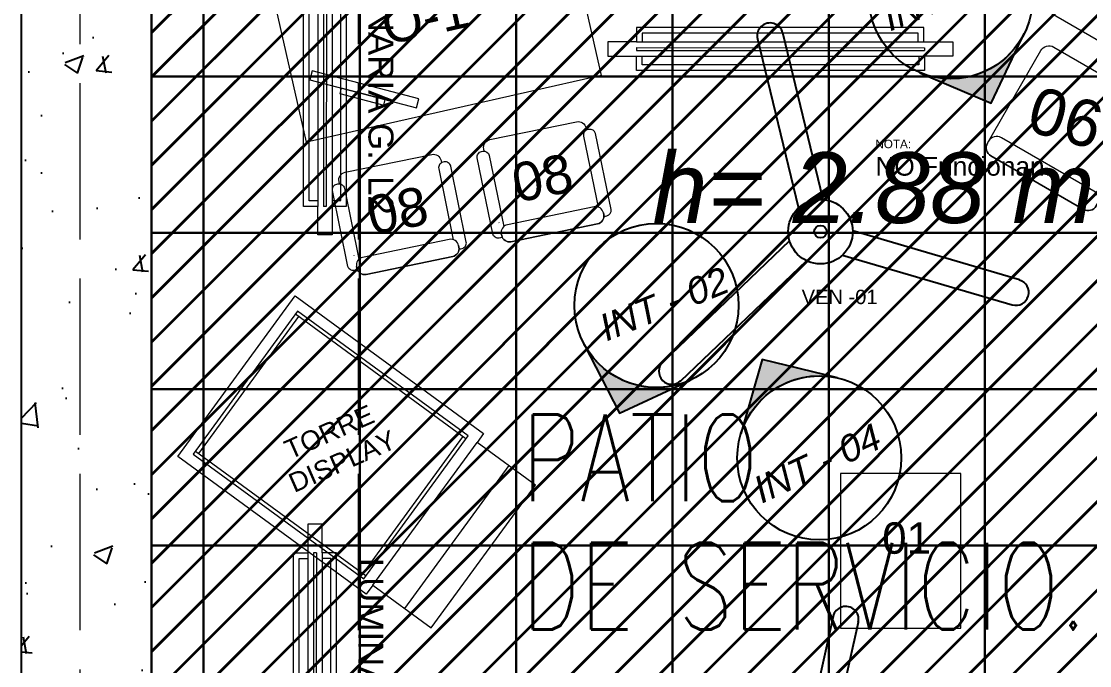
# Model space of a CAD drawing. Header units: millimetres. Extents: x 10930 to 21977, y 3784 to 7635.
# Drawn here: x 10966.109 to 10970.211, y 3819.909 to 3822.382 of the extents above; entities that cross this region are included whole.
import ezdxf

# ---------------------------------------------------------------- set-up
doc = ezdxf.new("R2010")
doc.units = ezdxf.units.MM
doc.linetypes.add('ACAD_ISO02W100', pattern=[15, 12, -3])
for name, color, linetype, lineweight in [('COTAS', 161, 'ACAD_ISO02W100', 20), ('INFORMACION DE AREAS', 252, 'Continuous', 18), ('LUMINARIAS', 3, 'Continuous', 18), ('MUEBLES', 251, 'Continuous', 18), ('PLAFON', 151, 'Continuous', 25)]:
    doc.layers.add(name, color=color, linetype=linetype, lineweight=lineweight)
for name, color, linetype in [('HVAC', 170, 'Continuous'), ('IMAGENES', 191, 'Continuous'), ('MEDIDAS.', 75, 'Continuous'), ('MUROS - ARQ.', 251, 'Continuous'), ('MUROS ACABADO.', 201, 'Continuous'), ('PISO PATIO PUBLICO', 142, 'Continuous')]:
    doc.layers.add(name, color=color, linetype=linetype)
doc.styles.add('ROMANS', font='romans.shx', dxfattribs={"width": 0.75})
doc.styles.get("Standard").update_dxf_attribs({"font": 'arial.ttf'})

# ---------------------------------------------------------------- blocks, each defined once
blk = doc.blocks.new('muebles dentro del edificio')
at = {"layer": 'MUEBLES', "color": 142}
for points in [[(10970.26227355932, 3822.882929549297), (10970.84835188945, 3822.544557067629), (10970.5945725282, 3822.104998320031), (10970.00849419807, 3822.4433708017)], [(10968.33535740948, 3822.17348592491), (10967.20338043996, 3821.91791720895), (10967.07559608198, 3822.483905693711), (10968.2075730515, 3822.739474409671)], [(10967.63496081841, 3822.084020467677), (10967.22538638075, 3822.191500627908), (10967.21639382028, 3822.157232695214), (10967.62596825794, 3822.049752534985)], [(10967.50531809456, 3822.081413443723), (10967.33704398366, 3822.125571786476), (10967.33157160166, 3822.104718191002), (10967.49984571256, 3822.060559848248)], [(10969.71595300507, 3820.64570938456), (10969.2534528586, 3820.64570938456), (10969.2534528586, 3820.053098139792), (10969.71595300507, 3820.053098139792)]]:
    blk.add_lwpolyline(points, close=True, dxfattribs=at)
for points in [[(10969.81828763419, 3821.914543651067), (10970.0233516032, 3822.269724864191, -0.414213562373095), (10970.07278500162, 3822.282970503378), (10970.42796621475, 3822.077906534367, -0.414213562373095), (10970.44121185393, 3822.028473135943), (10970.23614788492, 3821.673291922821, -0.414213562373095), (10970.1867144865, 3821.660046283635), (10969.83153327338, 3821.865110252644, -0.414213562373095)], [(10969.82237135518, 3821.921616863305), (10969.81828763419, 3821.914543651067, 0.4142135623730516), (10969.83153327338, 3821.865110252644), (10970.1867144865, 3821.660046283635, 0.4142135623730124), (10970.23614788492, 3821.673291922821), (10970.24023160592, 3821.680365135057, 0.4142135623731518), (10970.22698596672, 3821.729798533482), (10969.8718047536, 3821.934862502492, 0.414213562373095)], [(10967.95164873269, 3821.56582262959), (10967.95301430965, 3821.559190878549, 0.4142135623730516), (10967.98844833915, 3821.535857864317), (10968.32146158698, 3821.604430284188, 0.4142135623730124), (10968.34479460122, 3821.639864313692), (10968.34342902426, 3821.646496064733, 0.4142135623731518), (10968.30799499476, 3821.669829078965), (10967.97498174693, 3821.601256659093, 0.414213562373095)], [(10967.3955298205, 3821.440515026551), (10967.39689539745, 3821.43388327551, 0.4142135623730516), (10967.43232942696, 3821.410550261278), (10967.76534267479, 3821.479122681149, 0.4142135623730124), (10967.78867568903, 3821.514556710654), (10967.78731011207, 3821.521188461695, 0.4142135623731518), (10967.75187608257, 3821.544521475926), (10967.41886283473, 3821.475949056055, 0.414213562373095)]]:
    blk.add_lwpolyline(points, format="xyb", close=True, dxfattribs=at)
for points in [[(10967.88622948276, 3821.883522908064), (10967.88444188978, 3821.892204126383, -0.414213562373095), (10967.90777490401, 3821.927638155886), (10968.24078815184, 3821.996210575757, -0.414213562373095), (10968.27622218135, 3821.972877561526), (10968.27800977434, 3821.964196343207)], [(10968.34541088072, 3821.633922986506, 0.07987186553671613), (10968.35209661246, 3821.634215146178), (10968.35675652906, 3821.635174692862, 0.4142135623754645), (10968.37315188223, 3821.660073037411), (10968.31328048795, 3821.950830859525, 0.4142135623730124), (10968.2883821434, 3821.967226212688), (10968.2837222268, 3821.966266666005, 0.4142135623731518), (10968.26732687364, 3821.941368321457), (10968.32342351694, 3821.668942097995)], [(10967.33011057057, 3821.758215305025), (10967.32832297758, 3821.766896523344, -0.414213562373095), (10967.35165599182, 3821.802330552848), (10967.68466923965, 3821.870902972719, -0.414213562373095), (10967.72010326915, 3821.847569958487), (10967.72189086214, 3821.838888740169)], [(10967.95479545534, 3821.553489414775, -0.07987186553671613), (10967.94853819891, 3821.551116419156), (10967.94387828231, 3821.550156872472, -0.4142135623754645), (10967.91897993776, 3821.566552225635), (10967.85910854349, 3821.85731004775, -0.4142135623730124), (10967.87550389665, 3821.882208392298), (10967.88016381326, 3821.883167938983, -0.4142135623731518), (10967.9050621578, 3821.86677258582), (10967.96115880111, 3821.594346362359)], [(10967.78929196852, 3821.508615383467, 0.07987186553671613), (10967.79597770027, 3821.508907543139), (10967.80063761687, 3821.509867089823, 0.4142135623754645), (10967.81703297003, 3821.534765434373), (10967.75716157576, 3821.825523256488, 0.4142135623730124), (10967.73226323121, 3821.84191860965), (10967.72760331461, 3821.840959062965, 0.4142135623731518), (10967.71120796145, 3821.816060718418), (10967.76730460475, 3821.543634494957)], [(10967.39867654315, 3821.428181811736, -0.07987186553671613), (10967.39241928672, 3821.425808816117), (10967.38775937012, 3821.424849269433, -0.4142135623754645), (10967.36286102557, 3821.441244622596), (10967.3029896313, 3821.732002444711, -0.4142135623730124), (10967.31938498446, 3821.75690078926), (10967.32404490106, 3821.757860335943, -0.4142135623731518), (10967.34894324561, 3821.741464982781), (10967.40503988892, 3821.46903875932)], [(10968.34342902426, 3821.646496064733), (10968.34479460122, 3821.639864313692, -0.414213562373095), (10968.32146158698, 3821.604430284188), (10967.98844833915, 3821.535857864317, -0.414213562373095), (10967.95301430965, 3821.559190878549), (10967.95164873269, 3821.56582262959)], [(10967.78731011207, 3821.521188461695), (10967.78867568903, 3821.514556710654, -0.414213562373095), (10967.76534267479, 3821.479122681149), (10967.43232942696, 3821.410550261278, -0.414213562373095), (10967.39689539745, 3821.43388327551), (10967.3955298205, 3821.440515026551)]]:
    blk.add_lwpolyline(points, format="xyb", dxfattribs=at)
for points in [[(10967.94293795343, 3821.60812542275), (10967.94256287496, 3821.609946943702)], [(10967.38681904123, 3821.482817819711), (10967.38644396276, 3821.484639340662)], [(10967.16917673183, 3821.268809733978), (10966.76885236662, 3820.720427549848)], [(10967.8158374048, 3820.779228132471), (10967.16083664089, 3821.257385105142)], [(10967.82417749574, 3820.79065276131), (10967.16917673183, 3821.268809733978)], [(10967.17226126972, 3821.2490450142), (10966.78861708639, 3820.723512087742)], [(10967.42076859263, 3820.26203529696), (10967.80441277596, 3820.787568223417)], [(10967.42385313053, 3820.242270577181), (10967.82417749574, 3820.79065276131)], [(10967.45812701704, 3820.217250304355), (10967.6828226735, 3820.053220274488), (10968.08314703872, 3820.601602458617), (10967.85845138226, 3820.765632488486)], [(10967.45812701704, 3820.217250304355), (10967.85845138226, 3820.765632488486)], [(10966.77719245756, 3820.731852178686), (10967.43219322147, 3820.253695206015)], [(10966.76885236662, 3820.720427549848), (10967.42385313053, 3820.242270577181)], [(10967.98053257124, 3820.676512024869), (10967.58020820603, 3820.12812984074)]]:
    blk.add_lwpolyline(points, dxfattribs=at)
at = {"layer": 'MUEBLES', "color": 142, "ltscale": 0.005}
blk.add_lwpolyline([(10967.45812701704, 3820.217250304355), (10967.43310674421, 3820.182976417848), (10966.70955820729, 3820.711173936167), (10967.15992311815, 3821.328103893314), (10967.88347165508, 3820.799906374995), (10967.85845138226, 3820.765632488486)], dxfattribs=at)
at = {"layer": 'MUEBLES', "color": 142}
for s, height, rotation, p in [('O-1', 0.1434365372284266, 12.72247806308872, (10967.51140911631, 3822.290142557972)), ('08', 0.1483227153612031, 11.63542795819568, (10968.01128789616, 3821.685281821592)), ('08', 0.1483227153612031, 11.63542795819568, (10967.45516898397, 3821.559974218553))]:
    blk.add_text(s, height=height, rotation=rotation, dxfattribs=at).set_placement(p)
at = {"layer": 'MUEBLES', "color": 142, "attachment_point": 1}
for s, width, insert, char_height, rotation in [('\\pi0.071915;06', 0.3999999999999773, (10969.94035693231, 3822.155931162466), 0.1789155570941151, 344.24564493226245), ('\\pi0.15476;TORRE \\P\\pi0.11775;DISPLAY', 0.6632919281020407, (10966.96883585071, 3820.703856390236), 0.07398283573328275, 23.87018978807847)]:
    blk.add_mtext_dynamic_manual_height_columns(s, width=width, gutter_width=12.5, heights=[0], dxfattribs=dict(at, insert=insert, char_height=char_height, rotation=rotation))
at = {"layer": 'MUEBLES', "color": 142, "insert": (10969.22947017483, 3820.458676333193), "char_height": 0.12048329716157, "attachment_point": 1}
blk.add_mtext_dynamic_manual_height_columns('\\pi0.18481;01', width=0.5189494770561112, gutter_width=12.5, heights=[0.1143992871557352], dxfattribs=at)
blk = doc.blocks.new('piso de 60x60 de tuxmapn')
at = {"layer": 'PISO PATIO PUBLICO', "color": 254}
for points in [[(10966.60862421897, 3822.16970633456), (10966.80862421897, 3822.16970633456), (10966.80862421897, 3822.76970633456), (10966.60862421897, 3822.76970633456)], [(10966.80862421897, 3822.16970633456), (10967.40862421897, 3822.16970633456), (10967.40862421897, 3822.76970633456), (10966.80862421897, 3822.76970633456)], [(10967.40862421897, 3822.16970633456), (10968.00862421897, 3822.16970633456), (10968.00862421897, 3822.76970633456), (10967.40862421897, 3822.76970633456)], [(10968.00862421897, 3822.16970633456), (10968.60862421897, 3822.16970633456), (10968.60862421897, 3822.76970633456), (10968.00862421897, 3822.76970633456)], [(10968.60862421897, 3822.16970633456), (10969.20862421897, 3822.16970633456), (10969.20862421897, 3822.76970633456), (10968.60862421897, 3822.76970633456)], [(10969.20862421897, 3822.16970633456), (10969.80862421897, 3822.16970633456), (10969.80862421897, 3822.76970633456), (10969.20862421897, 3822.76970633456)], [(10969.80862421897, 3822.16970633456), (10970.40862421897, 3822.16970633456), (10970.40862421897, 3822.76970633456), (10969.80862421897, 3822.76970633456)], [(10966.60862421897, 3821.569706334561), (10966.80862421897, 3821.569706334561), (10966.80862421897, 3822.16970633456), (10966.60862421897, 3822.16970633456)], [(10966.80862421897, 3821.569706334561), (10967.40862421897, 3821.569706334561), (10967.40862421897, 3822.16970633456), (10966.80862421897, 3822.16970633456)], [(10967.40862421897, 3821.569706334561), (10968.00862421897, 3821.569706334561), (10968.00862421897, 3822.16970633456), (10967.40862421897, 3822.16970633456)], [(10968.00862421897, 3821.569706334561), (10968.60862421897, 3821.569706334561), (10968.60862421897, 3822.16970633456), (10968.00862421897, 3822.16970633456)], [(10968.60862421897, 3821.569706334561), (10969.20862421897, 3821.569706334561), (10969.20862421897, 3822.16970633456), (10968.60862421897, 3822.16970633456)], [(10969.20862421897, 3821.569706334561), (10969.80862421897, 3821.569706334561), (10969.80862421897, 3822.16970633456), (10969.20862421897, 3822.16970633456)], [(10969.80862421897, 3821.569706334561), (10970.40862421897, 3821.569706334561), (10970.40862421897, 3822.16970633456), (10969.80862421897, 3822.16970633456)], [(10966.60862421897, 3820.969706334561), (10966.80862421897, 3820.969706334561), (10966.80862421897, 3821.569706334561), (10966.60862421897, 3821.569706334561)], [(10966.80862421897, 3820.969706334561), (10967.40862421897, 3820.969706334561), (10967.40862421897, 3821.569706334561), (10966.80862421897, 3821.569706334561)], [(10967.40862421897, 3820.969706334561), (10968.00862421897, 3820.969706334561), (10968.00862421897, 3821.569706334561), (10967.40862421897, 3821.569706334561)], [(10968.00862421897, 3820.969706334561), (10968.60862421897, 3820.969706334561), (10968.60862421897, 3821.569706334561), (10968.00862421897, 3821.569706334561)], [(10968.60862421897, 3820.969706334561), (10969.20862421897, 3820.969706334561), (10969.20862421897, 3821.569706334561), (10968.60862421897, 3821.569706334561)], [(10969.20862421897, 3820.969706334561), (10969.80862421897, 3820.969706334561), (10969.80862421897, 3821.569706334561), (10969.20862421897, 3821.569706334561)], [(10969.80862421897, 3820.969706334561), (10970.40862421897, 3820.969706334561), (10970.40862421897, 3821.569706334561), (10969.80862421897, 3821.569706334561)], [(10966.60862421897, 3820.369706334561), (10966.80862421897, 3820.369706334561), (10966.80862421897, 3820.969706334561), (10966.60862421897, 3820.969706334561)], [(10966.80862421897, 3820.369706334561), (10967.40862421897, 3820.369706334561), (10967.40862421897, 3820.969706334561), (10966.80862421897, 3820.969706334561)], [(10967.40862421897, 3820.369706334561), (10968.00862421897, 3820.369706334561), (10968.00862421897, 3820.969706334561), (10967.40862421897, 3820.969706334561)], [(10968.00862421897, 3820.369706334561), (10968.60862421897, 3820.369706334561), (10968.60862421897, 3820.969706334561), (10968.00862421897, 3820.969706334561)], [(10968.60862421897, 3820.369706334561), (10969.20862421897, 3820.369706334561), (10969.20862421897, 3820.969706334561), (10968.60862421897, 3820.969706334561)], [(10969.20862421897, 3820.369706334561), (10969.80862421897, 3820.369706334561), (10969.80862421897, 3820.969706334561), (10969.20862421897, 3820.969706334561)], [(10969.80862421897, 3820.369706334561), (10970.40862421897, 3820.369706334561), (10970.40862421897, 3820.969706334561), (10969.80862421897, 3820.969706334561)], [(10966.60862421897, 3819.769706334561), (10966.80862421897, 3819.769706334561), (10966.80862421897, 3820.369706334561), (10966.60862421897, 3820.369706334561)], [(10966.80862421897, 3819.769706334561), (10967.40862421897, 3819.769706334561), (10967.40862421897, 3820.369706334561), (10966.80862421897, 3820.369706334561)], [(10967.40862421897, 3819.769706334561), (10968.00862421897, 3819.769706334561), (10968.00862421897, 3820.369706334561), (10967.40862421897, 3820.369706334561)], [(10968.00862421897, 3819.769706334561), (10968.60862421897, 3819.769706334561), (10968.60862421897, 3820.369706334561), (10968.00862421897, 3820.369706334561)], [(10968.60862421897, 3819.769706334561), (10969.20862421897, 3819.769706334561), (10969.20862421897, 3820.369706334561), (10968.60862421897, 3820.369706334561)], [(10969.20862421897, 3819.769706334561), (10969.80862421897, 3819.769706334561), (10969.80862421897, 3820.369706334561), (10969.20862421897, 3820.369706334561)], [(10969.80862421897, 3819.769706334561), (10970.40862421897, 3819.769706334561), (10970.40862421897, 3820.369706334561), (10969.80862421897, 3820.369706334561)]]:
    blk.add_lwpolyline(points, close=True, dxfattribs=at)
blk = doc.blocks.new('ventilador')
at = {"layer": 'HVAC', "color": 142}
for points in [[(10969.18766131896, 3821.697963445066), (10969.03212304106, 3822.337913676162), (10969.03160631736, 3822.337788087778, 0.9999999999999999), (10968.93546863702, 3822.314422068807), (10968.93495191332, 3822.314296480425), (10969.09269350668, 3821.665280878015)], [(10969.26175238891, 3821.484352326623), (10969.91359194284, 3821.293255860377), (10969.91374154196, 3821.293766150417, 0.9999999999999999), (10969.94157481611, 3821.388706833338), (10969.94172441523, 3821.389217123379), (10969.30078961941, 3821.577116697496)], [(10969.05845507236, 3821.538902207286), (10968.5714163135, 3821.074116326673), (10968.57178343808, 3821.073731625013, 0.9999999999999999), (10968.64008784427, 3821.002156961064), (10968.64045496884, 3821.001772259408), (10969.1236481713, 3821.462888287699)], [(10969.1804447777, 3819.4327865869), (10969.32300609218, 3820.07575215813), (10969.32248693376, 3820.075867268346, 0.9999999999999999), (10969.2258962685, 3820.097283799529), (10969.22537711008, 3820.097398909746), (10969.08079630849, 3819.445325252665)], [(10968.99434325708, 3819.346990575652), (10968.35227083426, 3819.144566092717), (10968.35243072509, 3819.144058933231, 0.9999999999999999), (10968.38217879766, 3819.049700697754), (10968.38233868849, 3819.049193538272), (10969.01934144146, 3819.25001971973)], [(10969.15276048591, 3819.208392343307), (10969.65356042253, 3818.749467418123), (10969.65391969011, 3818.749859467391, 0.9999999999999999), (10969.72076228281, 3818.822801171685), (10969.72112155038, 3818.823193220953), (10969.22869959901, 3819.274440696575)]]:
    blk.add_lwpolyline(points, format="xyb", dxfattribs=at)
at = {"layer": 'HVAC', "color": 61}
for centre, radius in [((10969.17700420525, 3821.574612210195), 0.1238107475807935), ((10969.17700420525, 3821.574612210195), 0.02381074758079467), ((10969.1164919454, 3819.326771793323), 0.1238107475807935), ((10969.1164919454, 3819.326771793323), 0.02381074758079467)]:
    blk.add_circle(centre, radius, dxfattribs=at)
at = {"layer": 'HVAC', "color": 2}
for s, height, p in [('NOTA:', 0.03209198066754158, (10969.38804125636, 3821.894981075521)), ('NO Funcionan.', 0.07213884327270172, (10969.38804125636, 3821.789444161996)), ('NOTA:', 0.03209198066754158, (10969.38804125636, 3819.571302071766)), ('NO Funcionan.', 0.07213884327270172, (10969.38804125636, 3819.46576515824))]:
    blk.add_text(s, height=height, dxfattribs=at).set_placement(p)
at = {"layer": 'HVAC', "color": 1}
for p in [(10969.10490554125, 3821.296402237786), (10969.33802483542, 3819.326023113715)]:
    blk.add_text('VEN -01', height=0.055190642704278, dxfattribs=at).set_placement(p)
blk = doc.blocks.new('l02')
at = {"layer": 'LUMINARIAS', "color": 113}
for p, q in [((10963.32297752654, 3820.068875620223), (10962.50901744206, 3820.068875620223)), ((10962.50901744206, 3820.068875620223), (10962.50901744206, 3820.028177615998)), ((10963.30669832485, 3820.052596418533), (10962.52529664375, 3820.052596418533)), ((10962.52529664375, 3820.052596418533), (10962.52529664375, 3820.028177615998)), ((10963.30669832485, 3820.028177615998), (10963.30669832485, 3820.052596418533)), ((10963.32297752654, 3820.028177615998), (10963.32297752654, 3820.068875620223)), ((10962.50901744206, 3819.94678160755), (10962.50901744206, 3819.987479611774)), ((10962.52529664375, 3819.96306080924), (10962.52529664375, 3819.987479611774)), ((10963.30795758429, 3819.96306080924), (10962.52529664375, 3819.96306080924)), ((10963.30795758429, 3819.987479611774), (10963.30795758429, 3819.96306080924)), ((10963.32423678598, 3819.987479611774), (10963.32423678598, 3819.94678160755)), ((10963.32423678598, 3819.94678160755), (10962.50901744206, 3819.94678160755))]:
    blk.add_line(p, q, dxfattribs=at)
at = {"layer": 'LUMINARIAS', "color": 3}
for p, q in [((10962.50901744206, 3820.028177615998), (10962.42762143361, 3820.028177615998)), ((10962.42762143361, 3820.028177615998), (10962.42762143361, 3819.987479611774)), ((10962.50901744206, 3820.028177615998), (10963.32297752654, 3820.028177615998)), ((10963.32297752654, 3820.028177615998), (10963.40437353499, 3820.028177615998)), ((10963.40437353499, 3820.028177615998), (10963.40437353499, 3819.987479611774)), ((10962.42762143361, 3819.987479611774), (10962.50901744206, 3819.987479611774)), ((10962.50901744206, 3819.987479611774), (10962.50901744206, 3819.987479611774)), ((10962.50901744206, 3819.987479611774), (10963.32423678598, 3819.987479611774)), ((10963.40437353499, 3819.987479611774), (10963.32423678598, 3819.987479611774))]:
    blk.add_line(p, q, dxfattribs=at)
at = {"layer": 'LUMINARIAS', "color": 2}
for p, q in [((10962.50901744206, 3820.011898414308), (10963.32423678598, 3820.011171380533)), ((10962.50901744206, 3820.011898414308), (10962.50901744206, 3820.003758813464)), ((10962.50901744206, 3820.003758813464), (10963.32423678598, 3820.003758813464)), ((10963.32423678598, 3820.011171380533), (10963.32423678598, 3820.003758813464))]:
    blk.add_line(p, q, dxfattribs=at)
at = {"layer": 'LUMINARIAS', "color": 7}
blk.add_text('LUMINARIA G.', height=0.070625318428855, dxfattribs=at).set_placement((10962.52318383084, 3820.130807710077))
at = {"layer": 'LUMINARIAS', "color": 10}
blk.add_text('L2', height=0.070625318428855, dxfattribs=at).set_placement((10963.23769121788, 3820.130807710077))
blk = doc.blocks.new('LUMINARIAS 44')
at = {"layer": 'LUMINARIAS', "color": 5, "xscale": 1.356548441874271, "yscale": 1.356548441874271, "zscale": 1.356548441874271, "rotation": 270}
for p in [(5785.2489982992, 18693.95111596044), (5785.210352129247, 18691.51646027004)]:
    blk.add_blockref('l02', p, dxfattribs=at)
at = {"layer": 'LUMINARIAS', "color": 5, "xscale": 1.356548441874271, "yscale": 1.356548441874271, "zscale": 1.356548441874271}
blk.add_blockref('l02', (-3902.704122207675, -1359.750190470183), dxfattribs=at)
blk = doc.blocks.new('imagen direccion')
at = {"layer": 'IMAGENES'}
h = blk.add_hatch(color=151, dxfattribs=at)
h.dxf.hatch_style = 1
edge = h.paths.add_edge_path()
edge.add_line((10931.04164772395, 3827.909398196083), (10930.81017418893, 3828.095663545286))
edge.add_line((10930.81017418893, 3828.095663545286), (10930.61524931908, 3827.871433589997))
edge.add_arc((10930.84893123699, 3827.660364850604), 0.3148924443465658, 52.26521139902809, 137.9106757064466, ccw=False)
at = {"layer": 'IMAGENES', "color": 151}
blk.add_lwpolyline([(10931.04164772395, 3827.909398196083), (10930.81017418893, 3828.095663545286), (10930.61524931908, 3827.871433589997, -0.3921245748608314), (10931.04164772395, 3827.909398196083, 42.03721698194761)], format="xyb", dxfattribs=at)
blk.add_circle((10930.84893123699, 3827.660364850603), 0.314892444348787, dxfattribs=at)
blk = doc.blocks.new('REFERENCIA DE IMAGENES')
at = {"layer": 'IMAGENES', "color": 255}
for p, rotation in [((22548.5439288503, 3598.565241199332), 159.5914992648052), ((20474.56420628568, 10439.99717998713), 195.5477797129509), ((22511.60035101415, 2876.63711871052), 156.0227396773959), ((2678.574116470789, -4266.346391265357), 24.98920236834793)]:
    blk.add_blockref('imagen direccion', p, dxfattribs=dict(at, rotation=rotation))
at = {"layer": 'IMAGENES', "color": 7, "char_height": 0.1027580083217997, "attachment_point": 1}
for s, insert, rotation in [('{\\fArial|b0|i1|c0|p34;\\C230;INT - 03}', (10969.40543476087, 3822.437553123318), 22.05778405501611), ('{\\fArial|b0|i1|c0|p34;\\C230;INT - 02}', (10968.3168530279, 3821.247850990756), 22.05778405501611), ('{\\fArial|b0|i1|c0|p34;\\C230;INT - 04}', (10968.90776105903, 3820.622720609605), 24.98920236834793)]:
    blk.add_mtext_dynamic_manual_height_columns(s, width=1.882024178065194, gutter_width=12.5, heights=[0], dxfattribs=dict(at, insert=insert, rotation=rotation))

msp = doc.modelspace()

# ---------------------------------------------------------------- hatches: boundary and pattern name
at = {"layer": 'MUROS ACABADO.'}
h = msp.add_hatch(dxfattribs=at)
h.set_pattern_fill('AR-CONC', color=161, scale=0.004)
h.set_pattern_definition([(49.99999999999999, (-113.1969801381531, 17.75699618015278), (0.7287386759840161, -0.06375634215561235), [0.0762, -0.8382000000000001]), (355, (-113.1969801381531, 17.75699618015278), (-0.1409736856998774, 0.7642273809561406), [0.06096, -0.6705623366800001]), (100.4514447, (-113.1362521101531, 17.75168316615278), (0.5877649883614131, 0.7004710076487805), [0.0647600352, -0.7123609783999999]), (46.18420000000002, (-113.1969801381531, 17.96019618015278), (1.08431616356852, -0.1681693117309086), [0.1143, -1.2573]), (96.63555760999996, (-113.1066205381531, 17.94618218015278), (0.949616536206012, 0.9897044983908861), [0.09714009256, -1.06854243264]), (351.1841511700001, (-113.1969801381531, 17.96019618015278), (0.9496165362599082, 0.9897044983421306), [0.09143986828, -1.00583892768]), (21, (-113.0953801381531, 17.90939618015278), (0.6064575650765299, -0.4090607927483504), [0.0762, -0.8382000000000001]), (326.0000000000001, (-113.0953801381531, 17.90939618015278), (0.2472081133905883, 0.7367518644892771), [0.06096, -0.6705599999999999]), (71.45144499999999, (-113.0448420077531, 17.87530778055278), (0.8536656771148646, 0.327691075543621), [0.06476003520000001, -0.7123597504]), (37.50000000000001, (-113.1969801381531, 17.75699618015278), (0.01235441300236727, 0.3382201554926124), [0, -0.662432, 0, -0.68072, 0, -0.6731]), (7.499999999999999, (-113.1969801381531, 17.75699618015278), (0.267278650041223, 0.400722299272478), [0, -0.388112, 0, -0.647192, 0, -0.25654]), (327.5, (-113.4235481381531, 17.75699618015278), (0.5423623806674855, -0.02291497597069378), [0, -0.254, 0, -0.7924800000000001, 0, -1.05156]), (317.5, (-113.5251481381531, 17.75699618015278), (0.5925167255440722, 0.1017059641333321), [0, -0.3302, 0, -0.526288, 0, -0.74676])])
h.paths.add_polyline_path([(10966.60862421897, 3823.283325825196), (10966.60862421897, 3818.254706334561), (10967.70862421897, 3818.254706334561), (10967.70862421897, 3817.58470633456), (10966.10862421897, 3817.58470633456), (10966.10862421897, 3818.254706334561), (10966.10862421897, 3825.809706334561), (10972.10862421897, 3825.809706334561), (10972.10862421897, 3818.254706334561), (10972.10862421897, 3817.584706334561), (10970.65862421897, 3817.584706334561), (10970.65862421897, 3818.254706334561), (10971.60862421897, 3818.254706334561), (10971.60862421897, 3823.283325825196), (10971.42862430265, 3823.283325825196), (10971.42862430265, 3823.384879898485), (10971.60862421897, 3823.384879898485), (10971.60862421897, 3825.309706334561), (10966.60862421897, 3825.309706334561), (10966.60862421897, 3824.009706334561), (10967.34862421897, 3824.009706334561), (10967.34862421897, 3824.833325825196), (10967.44862421897, 3824.833325825196), (10967.44862421897, 3823.383325825196), (10970.06862421897, 3823.383325825196), (10970.06862421897, 3823.283325825196)])
at = {"layer": 'PLAFON'}
h = msp.add_hatch(dxfattribs=at)
h.set_pattern_fill('JIS_LC_20A', color=51, scale=0.006)
h.set_pattern_definition([(45, (0, 0), (-0.0848528137423857, 0.08485281374238571), []), (45, (0.006, 0), (-0.0848528137423857, 0.08485281374238571), [])])
h.paths.add_polyline_path([(10971.60862421897, 3823.283325825196), (10971.60862421897, 3818.254706334561), (10966.60862421897, 3818.254706334561), (10966.60862421897, 3823.283325825196), (10970.06862421897, 3823.283325825196), (10970.06862421897, 3823.383325825196), (10971.42862430265, 3823.383325825196), (10971.42862430265, 3823.283325825196)])

# ---------------------------------------------------------------- linework, layer by layer
at = {"layer": 'COTAS', "color": 31, "ltscale": 0.05}
for p, q in [((10966.33419651685, 3817.044385501556), (10966.33419651685, 3826.586122641211)), ((10967.40316789868, 3817.044385501556), (10967.40316789868, 3826.586122641211))]:
    msp.add_line(p, q, dxfattribs=at)
at = {"layer": 'MUROS - ARQ.', "color": 161}
msp.add_lwpolyline([(10966.60862421897, 3823.283325825196), (10966.60862421897, 3818.254706334561), (10967.70862421897, 3818.254706334561), (10967.70862421897, 3817.58470633456), (10966.10862421897, 3817.58470633456), (10966.10862421897, 3818.254706334561), (10966.10862421897, 3825.809706334561)], dxfattribs=at)
at = {"layer": 'PLAFON', "color": 210}
msp.add_lwpolyline([(10971.60862421897, 3823.283325825196), (10971.60862421897, 3818.254706334561), (10966.60862421897, 3818.254706334561), (10966.60862421897, 3823.283325825196), (10970.06862421897, 3823.283325825196), (10970.06862421897, 3823.383325825196), (10971.42862430265, 3823.383325825196), (10971.42862430265, 3823.283325825196), (10971.60862421897, 3823.283325825196)], dxfattribs=at)

# ---------------------------------------------------------------- block references
at = {"layer": 'HVAC', "color": 61}
msp.add_blockref('ventilador', (0, 0), dxfattribs=at)
at = {"layer": 'IMAGENES', "color": 255}
msp.add_blockref('REFERENCIA DE IMAGENES', (0, 0), dxfattribs=at)
at = {"layer": 'MEDIDAS.', "color": 61}
msp.add_blockref('LUMINARIAS 44', (0, 0), dxfattribs=at)
at = {"layer": 'MUEBLES', "color": 5}
msp.add_blockref('muebles dentro del edificio', (0, 0), dxfattribs=at)
at = {"layer": 'PISO PATIO PUBLICO', "color": 5}
msp.add_blockref('piso de 60x60 de tuxmapn', (0, 0), dxfattribs=at)

# ---------------------------------------------------------------- texts
at = {"layer": 'INFORMACION DE AREAS', "color": 230, "style": 'ROMANS', "width": 0.75}
for s, p in [('PATIO', (10968.02925829743, 3820.539813062936)), ('DE SERVICIO.', (10968.02925829743, 3820.047378633515))]:
    msp.add_text(s, height=0.3328015998451186, dxfattribs=at).set_placement(p)
at = {"layer": 'PLAFON', "color": 230, "insert": (10968.53226426701, 3821.879249396101), "char_height": 0.2716282045416236, "attachment_point": 1}
msp.add_mtext_dynamic_manual_height_columns('{\\fArial|b0|i1|c0|p34;h= 2.88 mts.}', width=3.702998878402042, gutter_width=12.5, heights=[0], dxfattribs=at)

doc.saveas('drawing.dxf')
